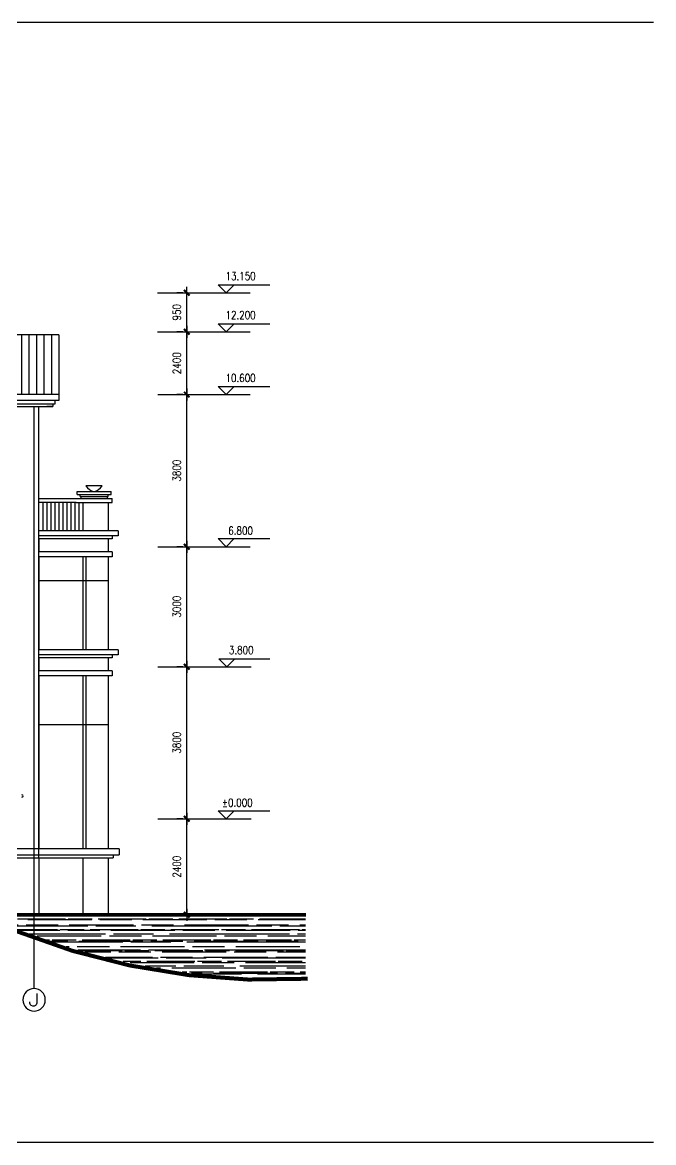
# Model space of a CAD drawing. Extents: x 68494 to 246694, y -171764 to -76879.
# Drawn here: x 212828 to 228605, y -104879 to -76879 of the extents above; entities that cross this region are included whole.
import ezdxf
from ezdxf.enums import TextEntityAlignment as Align

# ---------------------------------------------------------------- set-up
doc = ezdxf.new("R2010")
doc.units = 0
doc.header["$LTSCALE"] = 1000
doc.header["$MEASUREMENT"] = 0
doc.layers.get('0').update_dxf_attribs({"linetype": 'CONTINUOUS'})
for name, color, linetype in [('AXIS', 3, 'CONTINUOUS'), ('AXIS_TEXT', 7, 'CONTINUOUS'), ('BALCONY', 6, 'CONTINUOUS'), ('HATCH', 8, 'CONTINUOUS'), ('PUB_DIM', 3, 'CONTINUOUS'), ('SHEET', 1, 'CONTINUOUS'), ('WALL', 4, 'CONTINUOUS'), ('WINDOW', 51, 'CONTINUOUS')]:
    doc.layers.add(name, color=color, linetype=linetype)
doc.styles.add('COMPLEX', font='COMPLEX')
doc.styles.add('DIM_FONT', font='SIMPLEX', dxfattribs={"width": 0.8})
doc.dimstyles.new('DIMN', dxfattribs={"dimtxt": 300, "dimasz": 1, "dimexe": 250, "dimexo": 300, "dimgap": 150, "dimtad": 1, "dimdec": 0, "dimzin": 0, "dimdsep": 46, "dimtxsty": 'DIM_FONT', "dimblk": '_DIMX', "dimblk1": 'DIMBK1', "dimblk2": 'DIMBK1', "dimcen": 1, "dimclrt": 7, "dimadec": 0, "dimazin": 0, "dimtfac": 1, "dimtdec": 0, "dimtix": 1, "dimtmove": 2, "dimatfit": 3, "dimldrblk": '_DIMX', "dimfxl": 1, "dimtvp": 1.5, "dimtolj": 1, "dimtzin": 0, "dimarcsym": 0})

# ---------------------------------------------------------------- blocks, each defined once
blk = doc.blocks.new('_AXISO')
blk.add_circle((0, 0), 0.5)
at = {"layer": 'AXIS_TEXT', "style": 'COMPLEX', "width": 1.041667}
blk.add_attdef('A', text='', height=0.56, dxfattribs=at).set_placement((-0.25, -0.28), (0.25, -0.28), align=Align.FIT)
blk = doc.blocks.new('_DIMX')
blk.add_line((-150, 0), (150, 0))
at = {"const_width": 50}
blk.add_lwpolyline([(-70, -70), (70, 70)], dxfattribs=at)
blk = doc.blocks.new('DIMBK1')
at = {"color": 0}
blk.add_line((-1, 0), (1, 0), dxfattribs=at)
blk.add_circle((0, 0), 0.25, dxfattribs=at)

msp = doc.modelspace()

# ---------------------------------------------------------------- hatches: boundary and pattern name
at = {"layer": 'HATCH'}
h = msp.add_hatch(dxfattribs=at)
h.set_pattern_fill('ANSI31', color=256, scale=1500, angle=45, style=0)
h.paths.add_polyline_path([(208981.7, -84690.9), (212040.1, -86182.5), (213740.2, -86182.5), (213740.2, -84690.9)])
h = msp.add_hatch(dxfattribs=at)
h.set_pattern_fill('AR-RROOF', color=256, scale=200, style=0)
h.set_pattern_definition([(180, (366340.9, -15867.97), (-440, 200), [3000, -400, 1000, -200]), (180, (366074.9, -15767.97), (200, 266), [600, -66, 1200, -150]), (180, (366240.9, -15697.97), (-1040, 134), [1600, -280, 800, -200])])
h.paths.add_polyline_path([(211987.3, -99283.7), (219906.4, -99283.7), (219906.4, -100808.7, -0.1051432)])

# ---------------------------------------------------------------- linework, layer by layer
for p, q in [((214823.9, -88461.2), (214414.3, -88461.2)), ((213335.1, -88883.7), (213335.1, -89583.8)), ((213435.1, -88883.7), (213435.1, -89583.8)), ((213535.1, -88883.7), (213535.1, -89583.8)), ((213635.1, -88883.7), (213635.1, -89583.8)), ((213635.1, -88883.7), (213635.1, -89583.8)), ((213635.1, -88883.7), (213635.1, -89583.8)), ((213735.1, -88883.7), (213735.1, -89583.8)), ((213835.1, -88883.7), (213835.1, -89583.8)), ((213935.1, -88883.7), (213935.1, -89583.8)), ((214035.1, -88883.7), (214035.1, -89583.8)), ((214135.1, -88883.7), (214135.1, -89583.8)), ((214135.1, -88883.7), (214135.1, -89583.8)), ((214135.1, -88883.7), (214135.1, -89583.8)), ((214235.1, -88883.7), (214235.1, -89583.8)), ((219913, -99183.7), (211754.8, -99183.7))]:
    msp.add_line(p, q)
at = {"const_width": 100}
msp.add_lwpolyline([(205969.8, -97996.2, -0.067216), (210018, -98245.9, 0.1549602), (219960.8, -100783.7)], format="xyb", dxfattribs=at)
at = {"const_width": 90}
msp.add_lwpolyline([(219913, -99183.7), (211754.8, -99183.7)], dxfattribs=at)
for centre, start, end in [((214730.5, -88237.9), 215.22636, 253.26584), ((214507.6, -88237.9), 286.73416, 324.77364)]:
    msp.add_arc(centre, 387.2, start, end)
at = {"layer": 'AXIS'}
msp.add_line((213120.1, -101031.6), (213120.1, -86482.5), dxfattribs=at)
at = {"layer": 'BALCONY'}
msp.add_arc((212816.8, -96213.7), 30, 270, 90, dxfattribs=at)
at = {"layer": 'PUB_DIM'}
for p, q in [((217921.7, -83636.7), (217721.7, -83436.7)), ((217721.7, -83436.7), (218121.7, -83436.7)), ((218121.7, -83436.7), (217921.7, -83636.7)), ((217921.7, -83436.7), (219014.2, -83436.7)), ((216208.1, -83636.7), (218522.6, -83636.7)), ((217921.7, -84610.9), (217721.7, -84410.9)), ((217721.7, -84410.9), (218121.7, -84410.9)), ((218121.7, -84410.9), (217921.7, -84610.9)), ((217921.7, -84410.9), (219014.2, -84410.9)), ((216208.1, -84610.9), (218522.6, -84610.9)), ((216210.1, -86183.5), (218524.5, -86183.5)), ((217921.7, -86183.2), (217721.7, -85983.2)), ((217721.7, -85983.2), (218121.7, -85983.2)), ((218121.7, -85983.2), (217921.7, -86183.2)), ((217921.7, -85983.2), (219014.2, -85983.2)), ((217922, -89983.7), (217722, -89783.7)), ((217722, -89783.7), (218122, -89783.7)), ((218122, -89783.7), (217922, -89983.7)), ((217922, -89783.7), (219014.6, -89783.7)), ((216210.1, -89983.7), (218524.5, -89983.7)), ((217738, -92783.8), (218138, -92783.8)), ((217938, -92983.8), (217738, -92783.8)), ((217938, -92783.8), (219014.6, -92783.8)), ((218138, -92783.8), (217938, -92983.8)), ((216210.1, -92983.8), (218548.4, -92983.8)), ((217722, -96583.7), (218122, -96583.7)), ((217922, -96783.7), (217722, -96583.7)), ((217922, -96583.7), (219014.6, -96583.7)), ((218122, -96583.7), (217922, -96783.7)), ((216210.1, -96783.7), (218548.4, -96783.7))]:
    msp.add_line(p, q, dxfattribs=at)
at = {"layer": 'SHEET', "color": 1}
for p, q in [((228605.4, -76879.3), (189005.4, -76879.3)), ((228605.4, -104879.3), (189005.4, -104879.3))]:
    msp.add_line(p, q, dxfattribs=at)
at = {"layer": 'WALL'}
for p, q in [((213740.2, -84690.9), (208981.7, -84690.9)), ((213740.2, -84690.9), (213740.2, -86182.5)), ((213740.2, -86182.5), (213740.2, -86332.5)), ((213240.1, -97758.7), (213240.1, -86482.5)), ((213640.2, -86422.5), (213590.2, -86422.5)), ((213590.2, -86422.5), (213590.2, -86482.5)), ((213740.2, -86332.5), (213640.2, -86332.5)), ((213640.2, -86332.5), (213640.2, -86422.5))]:
    msp.add_line(p, q, dxfattribs=at)
at = {"layer": 'WALL', "color": 7}
for p, q in [((213740.2, -86182.5), (206169.9, -86182.5)), ((200620.4, -86482.5), (213240.1, -86482.5)), ((213640.2, -86332.5), (211140.2, -86332.5)), ((213590.2, -86422.5), (211140.2, -86422.5)), ((213240.1, -88783.7), (213240.1, -86482.5)), ((213240.1, -86482.5), (213590.2, -86482.5)), ((213589.1, -86332.5), (213440.2, -86332.5)), ((213590.2, -86422.5), (213440.2, -86422.5)), ((213590.2, -86482.5), (213440.2, -86482.5)), ((214194, -88608.7), (215044.1, -88608.7)), ((214194, -88683.7), (214194, -88608.7)), ((214194, -88683.7), (215044.1, -88683.7)), ((214269, -88733.7), (214269, -88683.7)), ((214269, -88733.7), (214969.1, -88733.7)), ((214294, -88783.7), (214294, -88733.7)), ((214943, -88733.7), (214943, -88783.7)), ((214969.1, -88733.7), (214969.1, -88683.7)), ((215044.1, -88683.7), (215044.1, -88608.7)), ((213240.1, -88783.7), (215068, -88783.7)), ((214170.1, -88883.7), (213240.1, -88883.7)), ((214170.1, -88883.7), (215068, -88883.7)), ((214335.1, -88883.7), (214335.1, -89583.8)), ((214968, -88883.7), (214968, -89583.8)), ((215068, -88883.7), (215068, -88783.7)), ((215218, -89583.8), (213240.1, -89583.8)), ((215218, -89583.8), (215218, -89708.8)), ((215218, -89708.8), (213240.1, -89708.8)), ((215118, -89708.8), (213240.1, -89708.8)), ((215068, -89783.8), (213240.1, -89783.8)), ((213240.1, -89783.8), (213240.1, -90110.8)), ((214968, -89783.8), (214968, -90110.8)), ((215068, -89708.8), (215068, -89783.8)), ((215068, -90110.8), (213240.1, -90110.8)), ((215068, -90110.8), (215068, -90235.8)), ((215068, -90235.8), (213240.1, -90235.8)), ((213240.1, -90235.8), (213240.1, -92559.8)), ((214968, -90235.8), (214968, -92559.8)), ((215218, -92559.8), (213240.1, -92559.8)), ((215218, -92559.8), (215218, -92684.8)), ((215218, -92684.8), (213240.1, -92684.8)), ((215118, -92684.8), (213240.1, -92684.8)), ((215068, -92759.8), (213240.1, -92759.8)), ((213240.1, -92759.8), (213240.1, -93086.8)), ((214968, -92759.8), (214968, -93086.8)), ((214968, -92759.8), (214968, -93086.8)), ((214968, -92759.8), (214968, -93086.8)), ((215068, -92684.8), (215068, -92759.8)), ((215068, -93086.8), (213240.1, -93086.8)), ((215068, -93211.8), (213240.1, -93211.8)), ((213240.1, -93211.8), (213240.1, -97533.7)), ((214968, -93211.8), (214968, -97533.7)), ((215068, -93086.8), (215068, -93211.8)), ((215244.7, -97533.7), (212540.1, -97533.7)), ((212540.1, -97683.7), (215244.7, -97683.7)), ((213240.1, -97683.7), (215244.7, -97683.7)), ((215094.7, -97683.7), (215094.7, -97758.7)), ((215244.7, -97533.7), (215244.7, -97683.7)), ((212540.1, -97758.7), (215094.7, -97758.7)), ((213240.1, -97758.7), (213240.1, -99183.7)), ((214335.1, -97758.7), (214335.1, -99183.7)), ((214968, -97758.7), (214968, -99183.7))]:
    msp.add_line(p, q, dxfattribs=at)
at = {"layer": 'WINDOW'}
for p, q in [((214335.1, -90235.8), (214335.1, -92559.8)), ((214415.1, -90235.8), (214415.1, -92559.8)), ((214968, -90835.8), (213240.1, -90835.8)), ((214335.1, -93211.8), (214335.1, -97533.7)), ((214415.1, -93211.8), (214415.1, -97533.7)), ((214968, -94433.7), (213240.1, -94433.7))]:
    msp.add_line(p, q, dxfattribs=at)

# ---------------------------------------------------------------- block references
at = {"layer": 'AXIS'}
ref = msp.add_blockref('_AXISO', (213120.1, -101311.6), dxfattribs=dict(at, xscale=-560, yscale=560, zscale=560))
ref.add_attrib('A', 'J', dxfattribs={"layer": 'AXIS_TEXT', "height": 313.6, "style": 'COMPLEX', "width": 1.704545}).set_placement((212980.1, -101468.4), (213260.1, -101468.4), align=Align.FIT)

# ---------------------------------------------------------------- texts
at = {"layer": 'PUB_DIM', "style": 'DIM_FONT', "width": 0.8}
for s, p in [('13.150', (218281.7, -83220)), ('12.200', (218281.7, -84194.3)), ('10.600', (218281.7, -85766.6)), ('6.800', (218282, -89583.7)), ('3.800', (218298, -92567.8)), ('%%p0.000', (218200.3, -96383.7))]:
    msp.add_text(s, height=200, dxfattribs=at).set_placement(p, align=Align.MIDDLE)

# ---------------------------------------------------------------- dimensions: what is measured, and where the dimension line sits
at = {"layer": 'PUB_DIM'}
for base, p1, p2, text in [((216936.2, -83637.7), (217141.9, -84611.5), (217141.9, -83637.7), '950'), ((216936.2, -84611.5), (217141.9, -86183.5), (217141.9, -84611.5), '2400')]:
    msp.add_linear_dim(base=base, p1=p1, p2=p2, angle=90, text=text, dimstyle='DIMN', override={"dimtxt": 200}, dxfattribs=at).render()
for base, p1, p2 in [((216936.2, -86183.5), (217141.9, -89983.7), (217141.9, -86183.5)), ((216936.2, -89983.7), (217141.9, -92983.8), (217141.9, -89983.7)), ((216936.2, -92983.8), (217141.9, -96783.7), (217141.9, -92983.8)), ((216936.2, -96783.8), (217141.9, -99183.7), (217141.9, -96783.8))]:
    msp.add_linear_dim(base=base, p1=p1, p2=p2, angle=90, dimstyle='DIMN', override={"dimtxt": 200}, dxfattribs=at).render()

doc.saveas('drawing.dxf')
